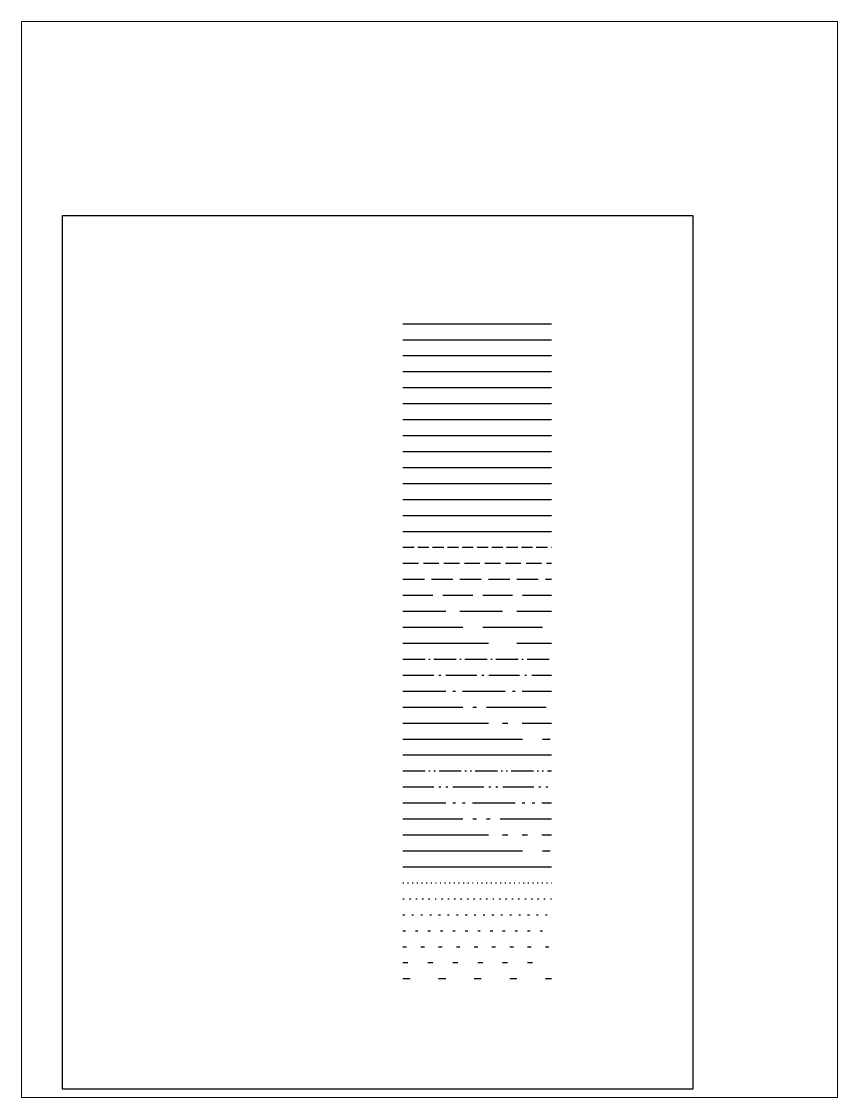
# Paper-space layout 'Présentation1' of a CAD drawing. Header units: millimetres. Extents: x 20 to 179, y 26 to 235.
# The model-space entities are those that its viewports show. They can reach past a viewport. Long polylines and large blocks are cut down to what shows.
import ezdxf

# ---------------------------------------------------------------- set-up
doc = ezdxf.new("R2010")
doc.units = ezdxf.units.MM
for name, pattern in [('ACAD_ISO02W100B', [2.08, 1.56, -0.52]), ('ACAD_ISO02W100C', [2.88, 2.16, -0.72]), ('ACAD_ISO02W100D', [4, 3, -1]), ('ACAD_ISO02W100E', [5.6, 4.2, -1.4]), ('ACAD_ISO02W100F', [8, 6, -2]), ('ACAD_ISO02W100G', [11.2, 8.4, -2.8]), ('ACAD_ISO02W100H', [16, 12, -4]), ('ACAD_ISO04W100B', [4.355, 3.12, -0.52, 0.195, -0.52]), ('ACAD_ISO04W100C', [6.03, 4.32, -0.72, 0.27, -0.72]), ('ACAD_ISO04W100D', [8.375, 6, -1, 0.375, -1]), ('ACAD_ISO04W100E', [11.725, 8.4, -1.4, 0.525, -1.4]), ('ACAD_ISO04W100F', [16.75, 12, -2, 0.75, -2]), ('ACAD_ISO04W100G', [23.45, 16.8, -2.8, 1.05, -2.8]), ('ACAD_ISO04W100H', [33.5, 24, -4, 1.5, -4]), ('ACAD_ISO05W100B', [5.07, 3.12, -0.52, 0.195, -0.52, 0.195, -0.52]), ('ACAD_ISO05W100C', [7.02, 4.32, -0.72, 0.27, -0.72, 0.27, -0.72]), ('ACAD_ISO05W100D', [9.75, 6, -1, 0.375, -1, 0.375, -1]), ('ACAD_ISO05W100E', [13.65, 8.4, -1.4, 0.525, -1.4, 0.525, -1.4]), ('ACAD_ISO05W100F', [19.5, 12, -2, 0.75, -2, 0.75, -2]), ('ACAD_ISO05W100G', [27.3, 16.8, -2.8, 1.05, -2.8, 1.05, -2.8]), ('ACAD_ISO05W100H', [39, 24, -4, 1.5, -4, 1.5, -4]), ('GPS_LT4A_B', [0.65, 0.13, -0.52]), ('GPS_LT4A_C', [0.9, 0.18, -0.72]), ('GPS_LT4A_D', [1.25, 0.25, -1]), ('GPS_LT4A_E', [1.75, 0.35, -1.4]), ('GPS_LT4A_F', [2.5, 0.5, -2]), ('GPS_LT4A_G', [3.5, 0.7, -2.8]), ('GPS_LT4A_H', [5, 1, -4])]:
    doc.linetypes.add(name, pattern=pattern)
doc.layers.get('0').update_dxf_attribs({"color": 9, "linetype": 'CONTINUOUS', "plot": 0})
for name, color, linetype in [('00.1-SYMBOLS', 3, 'CONTINUOUS'), ('00.2-DIMENSIONS', 3, 'CONTINUOUS'), ('00.3-HATCHING', 3, 'CONTINUOUS'), ('00.4-TEXT', 2, 'CONTINUOUS'), ('01.1-CONTINUOUS-0125', 1, 'CONTINUOUS'), ('01.2-CONTINUOUS-0175', 3, 'CONTINUOUS'), ('01.3-CONTINUOUS-025', 2, 'CONTINUOUS'), ('01.4-CONTINUOUS-035', 7, 'CONTINUOUS'), ('01.5-CONTINUOUS-050', 4, 'CONTINUOUS'), ('01.6-CONTINUOUS-070', 6, 'CONTINUOUS'), ('01.7-CONTINUOUS-100', 5, 'CONTINUOUS'), ('02.1-DASHED-0125', 1, 'ACAD_ISO02W100B'), ('02.2-DASHED-0175', 3, 'ACAD_ISO02W100C'), ('02.3-DASHED-025', 2, 'ACAD_ISO02W100D'), ('02.4-DASHED-035', 7, 'ACAD_ISO02W100E'), ('02.5-DASHED-050', 4, 'ACAD_ISO02W100F'), ('02.6-DASHED-070', 6, 'ACAD_ISO02W100G'), ('02.7-DASHED-100', 5, 'ACAD_ISO02W100H'), ('04.1-CENTER-0125', 1, 'ACAD_ISO04W100B'), ('04.2-CENTER-0175', 3, 'ACAD_ISO04W100C'), ('04.3-CENTER-025', 2, 'ACAD_ISO04W100D'), ('04.4-CENTER-035', 7, 'ACAD_ISO04W100E'), ('04.5-CENTER-050', 4, 'ACAD_ISO04W100F'), ('04.6-CENTER-070', 6, 'ACAD_ISO04W100G'), ('04.7-CENTER-100', 5, 'ACAD_ISO04W100H'), ('05.1-PHANTOM-0125', 1, 'ACAD_ISO05W100B'), ('05.2-PHANTOM-0175', 3, 'ACAD_ISO05W100C'), ('05.3-PHANTOM-025', 2, 'ACAD_ISO05W100D'), ('05.4-PHANTOM-035', 7, 'ACAD_ISO05W100E'), ('05.5-PHANTOM-050', 4, 'ACAD_ISO05W100F'), ('05.6-PHANTOM-070', 6, 'ACAD_ISO05W100G'), ('05.7-PHANTOM-100', 5, 'ACAD_ISO05W100H'), ('07.1-DOTTED-0125', 1, 'GPS_LT4A_B'), ('07.2-DOTTED-0175', 3, 'GPS_LT4A_C'), ('07.3-DOTTED-025', 2, 'GPS_LT4A_D'), ('07.4-DOTTED-035', 7, 'GPS_LT4A_E'), ('07.5-DOTTED-050', 4, 'GPS_LT4A_F'), ('07.6-DOTTED-070', 6, 'GPS_LT4A_G'), ('07.7-DOTTED-100', 5, 'GPS_LT4A_H')]:
    doc.layers.add(name, color=color, linetype=linetype)
doc.layers.add('00.5-CHANGES', color=31, linetype='CONTINUOUS', plot=False)
doc.layers.add('00.8-FRAME', color=9, linetype='CONTINUOUS', plot=False)

msp = doc.modelspace()

# ---------------------------------------------------------------- linework, layer by layer
msp.add_line((91.85, 180.17), (131.85, 180.17))
at = {"layer": '00.1-SYMBOLS'}
msp.add_line((91.85, 205.97), (131.85, 205.97), dxfattribs=at)
at = {"layer": '00.2-DIMENSIONS'}
msp.add_line((91.85, 201.67), (131.85, 201.67), dxfattribs=at)
at = {"layer": '00.3-HATCHING'}
msp.add_line((91.85, 197.37), (131.85, 197.37), dxfattribs=at)
at = {"layer": '00.4-TEXT'}
msp.add_line((91.85, 193.07), (131.85, 193.07), dxfattribs=at)
at = {"layer": '00.5-CHANGES'}
msp.add_line((91.85, 188.77), (131.85, 188.77), dxfattribs=at)
at = {"layer": '00.8-FRAME'}
msp.add_line((91.85, 184.47), (131.85, 184.47), dxfattribs=at)
msp.add_lwpolyline([(0, 0), (170, 0), (170, 235), (0, 235)], close=True, dxfattribs=at)
at = {"layer": '01.1-CONTINUOUS-0125'}
msp.add_line((91.85, 175.87), (131.85, 175.87), dxfattribs=at)
at = {"layer": '01.2-CONTINUOUS-0175'}
msp.add_line((91.85, 171.57), (131.85, 171.57), dxfattribs=at)
at = {"layer": '01.3-CONTINUOUS-025'}
msp.add_line((91.85, 167.27), (131.85, 167.27), dxfattribs=at)
at = {"layer": '01.4-CONTINUOUS-035'}
msp.add_line((91.85, 162.97), (131.85, 162.97), dxfattribs=at)
at = {"layer": '01.5-CONTINUOUS-050'}
msp.add_line((91.85, 158.67), (131.85, 158.67), dxfattribs=at)
at = {"layer": '01.6-CONTINUOUS-070'}
msp.add_line((91.85, 154.37), (131.85, 154.37), dxfattribs=at)
at = {"layer": '01.7-CONTINUOUS-100'}
msp.add_line((91.85, 150.07), (131.85, 150.07), dxfattribs=at)
at = {"layer": '02.1-DASHED-0125'}
msp.add_line((91.85, 145.77), (131.85, 145.77), dxfattribs=at)
at = {"layer": '02.2-DASHED-0175'}
msp.add_line((91.85, 141.47), (131.85, 141.47), dxfattribs=at)
at = {"layer": '02.3-DASHED-025'}
msp.add_line((91.85, 137.17), (131.85, 137.17), dxfattribs=at)
at = {"layer": '02.4-DASHED-035'}
msp.add_line((91.85, 132.87), (131.85, 132.87), dxfattribs=at)
at = {"layer": '02.5-DASHED-050'}
msp.add_line((91.85, 128.57), (131.85, 128.57), dxfattribs=at)
at = {"layer": '02.6-DASHED-070'}
msp.add_line((91.85, 124.27), (131.85, 124.27), dxfattribs=at)
at = {"layer": '02.7-DASHED-100'}
msp.add_line((91.85, 119.97), (131.85, 119.97), dxfattribs=at)
at = {"layer": '04.1-CENTER-0125'}
msp.add_line((91.85, 115.67), (131.85, 115.67), dxfattribs=at)
at = {"layer": '04.2-CENTER-0175'}
msp.add_line((91.85, 111.37), (131.85, 111.37), dxfattribs=at)
at = {"layer": '04.3-CENTER-025'}
msp.add_line((91.85, 107.07), (131.85, 107.07), dxfattribs=at)
at = {"layer": '04.4-CENTER-035'}
msp.add_line((91.85, 102.77), (131.85, 102.77), dxfattribs=at)
at = {"layer": '04.5-CENTER-050'}
msp.add_line((91.85, 98.47), (131.85, 98.47), dxfattribs=at)
at = {"layer": '04.6-CENTER-070'}
msp.add_line((91.85, 94.17), (131.85, 94.17), dxfattribs=at)
at = {"layer": '04.7-CENTER-100'}
msp.add_line((91.85, 89.87), (131.85, 89.87), dxfattribs=at)
at = {"layer": '05.1-PHANTOM-0125'}
msp.add_line((91.85, 85.57), (131.85, 85.57), dxfattribs=at)
at = {"layer": '05.2-PHANTOM-0175'}
msp.add_line((91.85, 81.27), (131.85, 81.27), dxfattribs=at)
at = {"layer": '05.3-PHANTOM-025'}
msp.add_line((91.85, 76.97), (131.85, 76.97), dxfattribs=at)
at = {"layer": '05.4-PHANTOM-035'}
msp.add_line((91.85, 72.67), (131.85, 72.67), dxfattribs=at)
at = {"layer": '05.5-PHANTOM-050'}
msp.add_line((91.85, 68.37), (131.85, 68.37), dxfattribs=at)
at = {"layer": '05.6-PHANTOM-070'}
msp.add_line((91.85, 64.07), (131.85, 64.07), dxfattribs=at)
at = {"layer": '05.7-PHANTOM-100'}
msp.add_line((91.85, 59.77), (131.85, 59.77), dxfattribs=at)
at = {"layer": '07.1-DOTTED-0125'}
msp.add_line((91.85, 55.47), (131.85, 55.47), dxfattribs=at)
at = {"layer": '07.2-DOTTED-0175'}
msp.add_line((91.85, 51.17), (131.85, 51.17), dxfattribs=at)
at = {"layer": '07.3-DOTTED-025'}
msp.add_line((91.85, 46.87), (131.85, 46.87), dxfattribs=at)
at = {"layer": '07.4-DOTTED-035'}
msp.add_line((91.85, 42.57), (131.85, 42.57), dxfattribs=at)
at = {"layer": '07.5-DOTTED-050'}
msp.add_line((91.85, 38.27), (131.85, 38.27), dxfattribs=at)
at = {"layer": '07.6-DOTTED-070'}
msp.add_line((91.85, 33.97), (131.85, 33.97), dxfattribs=at)
at = {"layer": '07.7-DOTTED-100'}
msp.add_line((91.85, 29.67), (131.85, 29.67), dxfattribs=at)

psp = doc.layouts.new('Présentation1')

# ---------------------------------------------------------------- viewports
at = {"layer": '01.5-CONTINUOUS-050'}
psp.add_viewport(center=(99.21, 130.71), size=(158.73, 209.13), view_center_point=(99, 142.5), view_height=289.634, dxfattribs=at)

doc.saveas('drawing.dxf')
